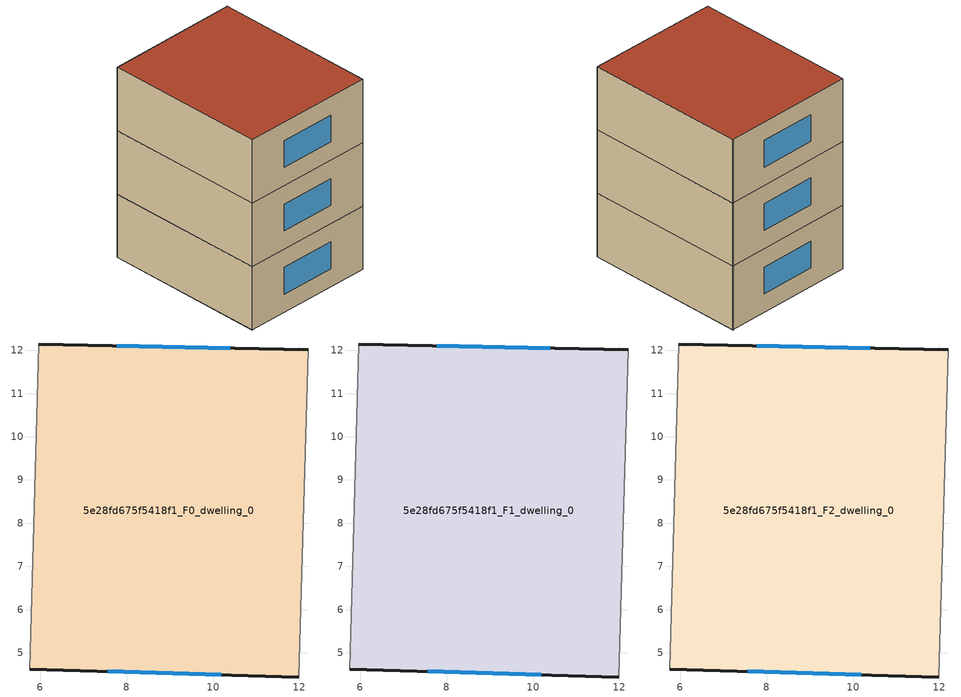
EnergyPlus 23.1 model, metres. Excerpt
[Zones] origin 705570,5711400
5e28fd675f5418f1_F0_dwelling_0
 floor ground (EU_floor_Construction): 12.2,12.01 11.99,4.44 5.76,4.62 5.96,12.15 z0
 wall outside (EU_wall_Construction): 12.2,12.01 5.96,12.15 / 5.76,4.62 11.99,4.44 z0:3
 wall adiabatic (EU_wall_Construction): 11.99,4.44 12.2,12.01 / 5.96,12.15 5.76,4.62 z0:3
 window (EU_Window_Construction): 10.4,12.05 7.76,12.11 / 7.56,4.57 10.19,4.49 z0.87:2.13
5e28fd675f5418f1_F1_dwelling_0
 floor to 5e28fd675f5418f1_F0_dwelling_0 (EU_floor_Construction): 12.2,12.01 11.99,4.44 5.76,4.62 5.96,12.15 z3
 wall outside (EU_wall_Construction): 12.2,12.01 5.96,12.15 / 5.76,4.62 11.99,4.44 z3:6
 wall adiabatic (EU_wall_Construction): 11.99,4.44 12.2,12.01 / 5.96,12.15 5.76,4.62 z3:6
 window (EU_Window_Construction): 10.4,12.05 7.76,12.11 / 7.56,4.57 10.19,4.49 z3.87:5.13
5e28fd675f5418f1_F2_dwelling_0
 floor to 5e28fd675f5418f1_F1_dwelling_0 (EU_floor_Construction): 12.2,12.01 11.99,4.44 5.76,4.62 5.96,12.15 z6
 wall outside (EU_wall_Construction): 12.2,12.01 5.96,12.15 / 5.76,4.62 11.99,4.44 z6:9
 wall adiabatic (EU_wall_Construction): 11.99,4.44 12.2,12.01 / 5.96,12.15 5.76,4.62 z6:9
 window (EU_Window_Construction): 10.4,12.05 7.76,12.11 / 7.56,4.57 10.19,4.49 z6.87:8.13
 roof outside (EU_roof_Construction): 11.99,4.44 12.2,12.01 5.96,12.15 5.76,4.62 z9
shading: 11.98,4.44 12.2,12.03 z0:9; 5.96,12.15 5.76,4.62 z0:6
[Building]
EU S2 Campaign: North Axis=0; Terrain=City; Solar Distribution=FullExterior
[Site:Location]
London: Latitude=51.5; Longitude=-0.5; Time Zone=0; Elevation=25
[SizingPeriod:WeatherFileDays]
AnnualSizingPeriod: Begin Month=1; Begin Day of Month=1; End Month=12; End Day of Month=31; Day of Week for Start Day=Monday; Use Weather File Daylight Saving Period=No; Use Weather File Rain and Snow Indicators=No
[MATERIAL]
EU_InternalMass_Material: Roughness=MediumRough; Thickness=0.1; Conductivity=1; Density=1800; Specific Heat=900; Thermal Absorptance=0.9; Solar Absorptance=0.7; Visible Absorptance=0.7
[MATERIAL:NOMASS] Roughness=MediumRough; Thermal Absorptance=0.9; Solar Absorptance=0.7; Visible Absorptance=0.7
Name | Thermal Resistance
EU_wall_NoMass | 0.724719
EU_roof_NoMass | 2.98947
EU_floor_NoMass | 2.39157
[WINDOWMATERIAL:SIMPLEGLAZINGSYSTEM]
EU_Window_SimpleGlazing: UFactor=2.63425; Solar Heat Gain Coefficient=0.76; Visible Transmittance=0.76
[CONSTRUCTION]
EU_wall_Construction: EU_wall_NoMass
EU_roof_Construction: EU_roof_NoMass
EU_floor_Construction: EU_floor_NoMass
EU_Window_Construction: EU_Window_SimpleGlazing
EU_InternalMass_Construction: EU_InternalMass_Material
[ZONE] Type=1; Multiplier=1; Ceiling Height=autocalculate; Floor Area=autocalculate; Part of Total Floor Area=Yes
Name | Volume
5e28fd675f5418f1_F0_dwelling_0 | 141.206
5e28fd675f5418f1_F1_dwelling_0; 5e28fd675f5418f1_F2_dwelling_0 | 141.207
[INTERNALMASS] Construction=EU_InternalMass_Construction; Surface Area=47.0692
Name | Zone or ZoneList
5e28fd675f5418f1_F0_dwelling_0_EU_InternalMass | 5e28fd675f5418f1_F0_dwelling_0
5e28fd675f5418f1_F1_dwelling_0_EU_InternalMass | 5e28fd675f5418f1_F1_dwelling_0
5e28fd675f5418f1_F2_dwelling_0_EU_InternalMass | 5e28fd675f5418f1_F2_dwelling_0
[OTHEREQUIPMENT] Fuel Type=Electricity; Design Level Calculation Method=Watts/Area; Power per Zone Floor Area=1; Fraction Latent=0; Fraction Radiant=0; Fraction Lost=0; Carbon Dioxide Generation Rate=0; EndUse Subcategory=EU_Step8_InternalGains
Name | Zone or ZoneList or Space or SpaceList | Schedule
EU_Step8_InternalGain_5e28fd675f5418f1_F0_dwelling_0_f000 | 5e28fd675f5418f1_F0_dwelling_0 | EU_Step8_GainSchedule_5e28fd675f5418f1_F0_dwelling_0_f000
EU_Step8_InternalGain_5e28fd675f5418f1_F1_dwelling_0_f000 | 5e28fd675f5418f1_F1_dwelling_0 | EU_Step8_GainSchedule_5e28fd675f5418f1_F1_dwelling_0_f000
EU_Step8_InternalGain_5e28fd675f5418f1_F2_dwelling_0_f000 | 5e28fd675f5418f1_F2_dwelling_0 | EU_Step8_GainSchedule_5e28fd675f5418f1_F2_dwelling_0_f000
[ZONEVENTILATION:DESIGNFLOWRATE] Schedule=EU_AlwaysOn; Design Flow Rate Calculation Method=AirChanges/Hour; Air Changes per Hour=0.418135; Ventilation Type=Natural; Fan Pressure Rise=0; Fan Total Efficiency=1; Constant Term Coefficient=1; Temperature Term Coefficient=0; Velocity Term Coefficient=0; Velocity Squared Term Coefficient=0; Minimum Indoor Temperature=-100; Maximum Indoor Temperature=100; Delta Temperature=-100; Minimum Outdoor Temperature=-100; Maximum Outdoor Temperature=100; Maximum Wind Speed=40
Name | Zone or ZoneList or Space or SpaceList
EU_ConstantAir_5e28fd675f5418f1_F0_dwelling_0 | 5e28fd675f5418f1_F0_dwelling_0
EU_ConstantAir_5e28fd675f5418f1_F1_dwelling_0 | 5e28fd675f5418f1_F1_dwelling_0
EU_ConstantAir_5e28fd675f5418f1_F2_dwelling_0 | 5e28fd675f5418f1_F2_dwelling_0
[HVACTEMPLATE:THERMOSTAT] Constant Heating Setpoint=20; Constant Cooling Setpoint=50
EU_HeatOnly_5e28fd675f5418f1_F0_dwelling_0; EU_HeatOnly_5e28fd675f5418f1_F1_dwelling_0; EU_HeatOnly_5e28fd675f5418f1_F2_dwelling_0
[HVACTEMPLATE:ZONE:IDEALLOADSAIRSYSTEM] System Availability Schedule=EU_AlwaysOn; Maximum Heating Supply Air Temperature=50; Minimum Cooling Supply Air Temperature=13; Maximum Heating Supply Air Humidity Ratio=0.0156; Minimum Cooling Supply Air Humidity Ratio=0.0077; Heating Limit=NoLimit; Cooling Limit=NoLimit; Heating Availability Schedule=EU_AlwaysOn; Cooling Availability Schedule=EU_CoolingOff; Dehumidification Control Type=ConstantSensibleHeatRatio; Cooling Sensible Heat Ratio=0.7; Dehumidification Setpoint=60; Humidification Control Type=None; Humidification Setpoint=30; Outdoor Air Method=None; Outdoor Air Flow Rate per Person=0.00944; Outdoor Air Flow Rate per Zone Floor Area=0; Outdoor Air Flow Rate per Zone=0; Demand Controlled Ventilation Type=None; Outdoor Air Economizer Type=NoEconomizer; Heat Recovery Type=None; Sensible Heat Recovery Effectiveness=0.7; Latent Heat Recovery Effectiveness=0.65
Name | Template Thermostat
5e28fd675f5418f1_F0_dwelling_0 | EU_HeatOnly_5e28fd675f5418f1_F0_dwelling_0
5e28fd675f5418f1_F1_dwelling_0 | EU_HeatOnly_5e28fd675f5418f1_F1_dwelling_0
5e28fd675f5418f1_F2_dwelling_0 | EU_HeatOnly_5e28fd675f5418f1_F2_dwelling_0
[SIZING:ZONE] Zone Cooling Design Supply Air Temperature Input Method=SupplyAirTemperature; Zone Cooling Design Supply Air Temperature=13; Zone Heating Design Supply Air Temperature Input Method=SupplyAirTemperature; Zone Heating Design Supply Air Temperature=50; Zone Cooling Design Supply Air Humidity Ratio=0.008; Zone Heating Design Supply Air Humidity Ratio=0.008; Cooling Design Air Flow Method=DesignDay; Cooling Design Air Flow Rate=0; Cooling Minimum Air Flow per Zone Floor Area=0.000762; Cooling Minimum Air Flow=0; Cooling Minimum Air Flow Fraction=0.2; Heating Design Air Flow Method=DesignDay; Heating Design Air Flow Rate=0; Heating Maximum Air Flow per Zone Floor Area=0.002032; Heating Maximum Air Flow=0.141576; Heating Maximum Air Flow Fraction=0.3; Account for Dedicated Outdoor Air System=No; Dedicated Outdoor Air System Control Strategy=NeutralSupplyAir; Dedicated Outdoor Air Low Setpoint Temperature for Design=autosize; Dedicated Outdoor Air High Setpoint Temperature for Design=autosize; Zone Load Sizing Method=Sensible Load Only No Latent Load; Zone Latent Cooling Design Supply Air Humidity Ratio Input Method=HumidityRatioDifference; Zone Cooling Design Supply Air Humidity Ratio Difference=0.005; Zone Latent Heating Design Supply Air Humidity Ratio Input Method=HumidityRatioDifference; Zone Humidification Design Supply Air Humidity Ratio Difference=0.005
5e28fd675f5418f1_F0_dwelling_0; 5e28fd675f5418f1_F1_dwelling_0; 5e28fd675f5418f1_F2_dwelling_0
[SCHEDULE:CONSTANT]
Name | Hourly Value
EU_AlwaysOn | 1
EU_CoolingOff | 0
[SCHEDULE:FILE] Column Number=1; Rows to Skip at Top=0; Number of Hours of Data=8760; Column Separator=Comma; Interpolate to Timestep=No; Minutes per Item=60; Adjust Schedule for Daylight Savings=Yes
Name | File
EU_Step8_GainSchedule_5e28fd675f5418f1_F0_dwelling_0_f000 | ../../schedules/5e28fd675f5418f1/5e28fd675f5418f1_F0_dwelling_0_f000_gain.csv
EU_Step8_GainSchedule_5e28fd675f5418f1_F1_dwelling_0_f000 | ../../schedules/5e28fd675f5418f1/5e28fd675f5418f1_F1_dwelling_0_f000_gain.csv
EU_Step8_GainSchedule_5e28fd675f5418f1_F2_dwelling_0_f000 | ../../schedules/5e28fd675f5418f1/5e28fd675f5418f1_F2_dwelling_0_f000_gain.csv
